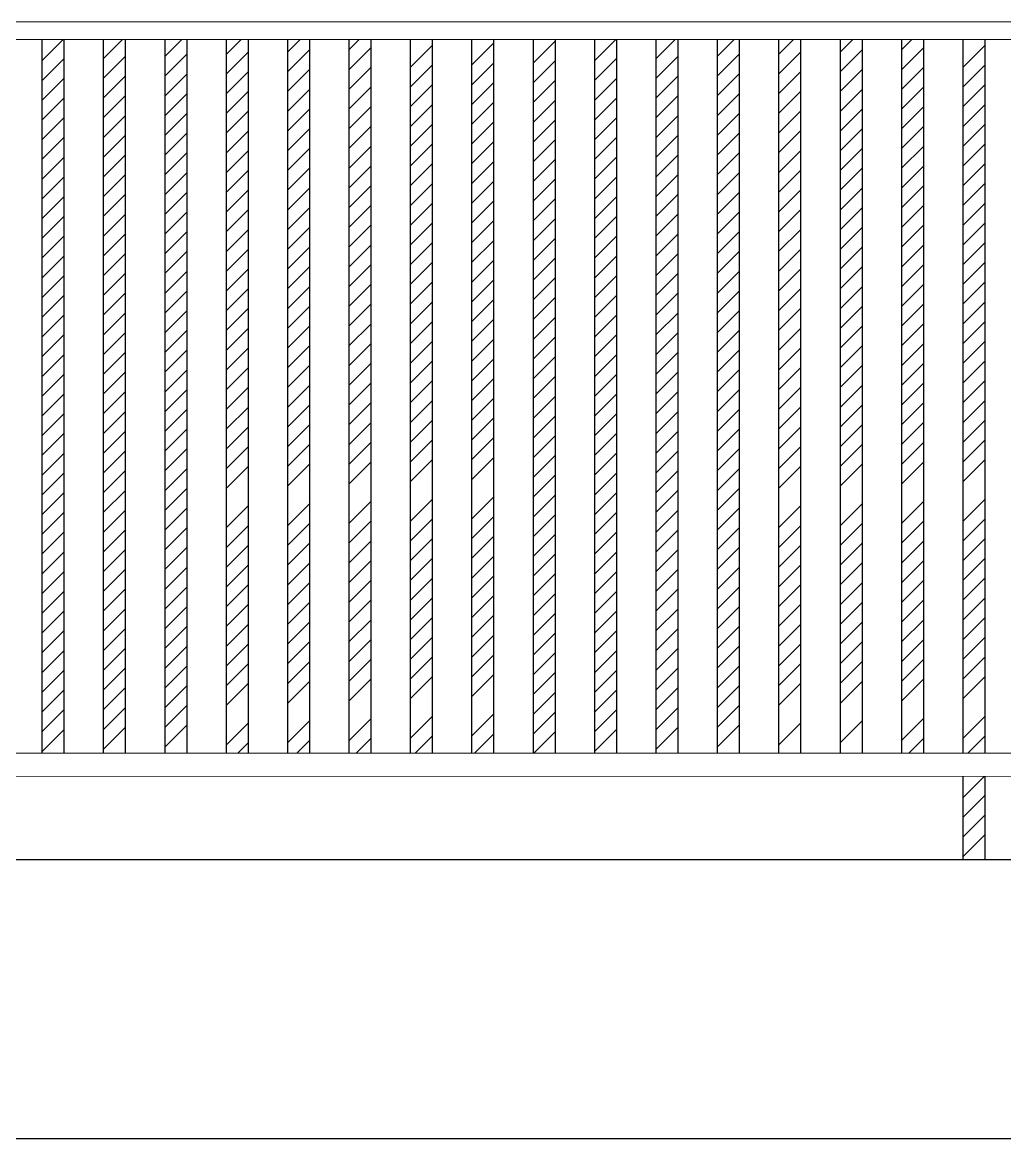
# Model space of a CAD drawing. Extents: x 104028 to 361637, y -78822 to 68782.
# Drawn here: x 319266 to 322786, y -65977 to -61977 of the extents above; entities that cross this region are included whole.
import ezdxf

# ---------------------------------------------------------------- set-up
doc = ezdxf.new("R2010")
doc.units = 0
doc.header["$LTSCALE"] = 1000
doc.header["$MEASUREMENT"] = 0
doc.set_wipeout_variables(frame=1)
doc.layers.add('GPSCOMMON', color=7, linetype='Continuous')
doc.layers.add('PUB_HATCH', color=8, linetype='Continuous')

# ---------------------------------------------------------------- blocks, each defined once
blk = doc.blocks.new('fawr')
blk.add_line((481240.6, 111811.9), (490240.6, 111811.9))
at = {"layer": 'GPSCOMMON'}
for p, q in [((483240.6, 113811.9), (488240.6, 113811.9)), ((483240.6, 112501.9), (488240.6, 112501.9)), ((483240.6, 112311.9), (488240.6, 112311.9))]:
    blk.add_line(p, q, dxfattribs=at)
for points in [[(490240.6, 113781.9), (490240.6, 113811.9), (481240.6, 113811.9), (481240.6, 113781.9), (488240.6, 113781.9)], [(484960.6, 112461.9), (484960.6, 113781.9), (484920.6, 113781.9), (484920.6, 112461.9)], [(485070.6, 112461.9), (485070.6, 113781.9), (485030.6, 113781.9), (485030.6, 112461.9)], [(485180.6, 112461.9), (485180.6, 113781.9), (485140.6, 113781.9), (485140.6, 112461.9)], [(485290.6, 112461.9), (485290.6, 113781.9), (485250.6, 113781.9), (485250.6, 112461.9)], [(485400.6, 112461.9), (485400.6, 113781.9), (485360.6, 113781.9), (485360.6, 112461.9)], [(485510.6, 112461.9), (485510.6, 113781.9), (485470.6, 113781.9), (485470.6, 112461.9)], [(485620.6, 112461.9), (485620.6, 113781.9), (485580.6, 113781.9), (485580.6, 112461.9)], [(485730.6, 112461.9), (485730.6, 113781.9), (485690.6, 113781.9), (485690.6, 112461.9)], [(485840.6, 112461.9), (485840.6, 113781.9), (485800.6, 113781.9), (485800.6, 112461.9)], [(485950.6, 112461.9), (485950.6, 113781.9), (485910.6, 113781.9), (485910.6, 112461.9)], [(486060.6, 112461.9), (486060.6, 113781.9), (486020.6, 113781.9), (486020.6, 112461.9)], [(486170.6, 112461.9), (486170.6, 113781.9), (486130.6, 113781.9), (486130.6, 112461.9)], [(486280.6, 112461.9), (486280.6, 113781.9), (486240.6, 113781.9), (486240.6, 112461.9)], [(486390.6, 112461.9), (486390.6, 113781.9), (486350.6, 113781.9), (486350.6, 112461.9)], [(486500.6, 112461.9), (486500.6, 113781.9), (486460.6, 113781.9), (486460.6, 112461.9)], [(486570.6, 112311.9), (486610.6, 112311.9), (486610.6, 113781.9), (486570.6, 113781.9), (486570.6, 112311.9)], [(488240.6, 112461.9), (488240.6, 112501.9), (483240.6, 112501.9), (483240.6, 112461.9), (488240.6, 112461.9)]]:
    blk.add_lwpolyline(points, dxfattribs=at)
at = {"layer": 'PUB_HATCH', "linetype": 'Continuous'}
for p, q in [((485470.6, 113762.4), (485510.6, 113802.4)), ((486460.6, 113762.4), (486500.6, 113802.4)), ((484920.6, 113742.7), (484960.6, 113782.7)), ((485030.6, 113746.6), (485070.6, 113786.6)), ((485140.6, 113750.5), (485180.6, 113790.5)), ((485250.6, 113754.5), (485290.6, 113794.5)), ((485360.6, 113758.4), (485400.6, 113798.4)), ((485910.6, 113742.7), (485950.6, 113782.7)), ((486020.6, 113746.7), (486060.6, 113786.7)), ((486130.6, 113750.6), (486170.6, 113790.6)), ((486240.6, 113754.5), (486280.6, 113794.5)), ((486350.6, 113758.5), (486390.6, 113798.5)), ((485360.6, 113723.1), (485400.6, 113763.1)), ((485470.6, 113727), (485510.6, 113767)), ((485580.6, 113730.9), (485620.6, 113770.9)), ((485690.6, 113734.9), (485730.6, 113774.9)), ((485800.6, 113738.8), (485840.6, 113778.8)), ((486350.6, 113723.1), (486390.6, 113763.1)), ((486460.6, 113727), (486500.6, 113767)), ((486570.6, 113731), (486610.6, 113771)), ((484920.6, 113707.3), (484960.6, 113747.3)), ((485030.6, 113711.3), (485070.6, 113751.3)), ((485140.6, 113715.2), (485180.6, 113755.2)), ((485250.6, 113719.1), (485290.6, 113759.1)), ((485800.6, 113703.4), (485840.6, 113743.4)), ((485910.6, 113707.4), (485950.6, 113747.4)), ((486020.6, 113711.3), (486060.6, 113751.3)), ((486130.6, 113715.2), (486170.6, 113755.2)), ((486240.6, 113719.2), (486280.6, 113759.2)), ((485250.6, 113683.8), (485290.6, 113723.8)), ((485360.6, 113687.7), (485400.6, 113727.7)), ((485470.6, 113691.6), (485510.6, 113731.6)), ((485580.6, 113695.6), (485620.6, 113735.6)), ((485690.6, 113699.5), (485730.6, 113739.5)), ((486240.6, 113683.8), (486280.6, 113723.8)), ((486350.6, 113687.8), (486390.6, 113727.8)), ((486460.6, 113691.7), (486500.6, 113731.7)), ((486570.6, 113695.6), (486610.6, 113735.6)), ((484920.6, 113672), (484960.6, 113712)), ((485030.6, 113675.9), (485070.6, 113715.9)), ((485140.6, 113679.8), (485180.6, 113719.8)), ((485580.6, 113660.2), (485620.6, 113700.2)), ((485690.6, 113664.2), (485730.6, 113704.2)), ((485800.6, 113668.1), (485840.6, 113708.1)), ((485910.6, 113672), (485950.6, 113712)), ((486020.6, 113676), (486060.6, 113716)), ((486130.6, 113679.9), (486170.6, 113719.9)), ((486570.6, 113660.3), (486610.6, 113700.3)), ((485030.6, 113640.5), (485070.6, 113680.5)), ((485140.6, 113644.5), (485180.6, 113684.5)), ((485250.6, 113648.4), (485290.6, 113688.4)), ((485360.6, 113652.4), (485400.6, 113692.4)), ((485470.6, 113656.3), (485510.6, 113696.3)), ((486020.6, 113640.6), (486060.6, 113680.6)), ((486130.6, 113644.5), (486170.6, 113684.5)), ((486240.6, 113648.5), (486280.6, 113688.5)), ((486350.6, 113652.4), (486390.6, 113692.4)), ((486460.6, 113656.3), (486500.6, 113696.3)), ((484920.6, 113636.6), (484960.6, 113676.6)), ((485470.6, 113620.9), (485510.6, 113660.9)), ((485580.6, 113624.9), (485620.6, 113664.9)), ((485690.6, 113628.8), (485730.6, 113668.8)), ((485800.6, 113632.7), (485840.6, 113672.7)), ((485910.6, 113636.7), (485950.6, 113676.7)), ((486460.6, 113621), (486500.6, 113661)), ((486570.6, 113624.9), (486610.6, 113664.9)), ((484920.6, 113601.3), (484960.6, 113641.3)), ((485030.6, 113605.2), (485070.6, 113645.2)), ((485140.6, 113609.1), (485180.6, 113649.1)), ((485250.6, 113613.1), (485290.6, 113653.1)), ((485360.6, 113617), (485400.6, 113657)), ((485910.6, 113601.3), (485950.6, 113641.3)), ((486020.6, 113605.2), (486060.6, 113645.2)), ((486130.6, 113609.2), (486170.6, 113649.2)), ((486240.6, 113613.1), (486280.6, 113653.1)), ((486350.6, 113617), (486390.6, 113657)), ((485360.6, 113581.6), (485400.6, 113621.6)), ((485470.6, 113585.6), (485510.6, 113625.6)), ((485580.6, 113589.5), (485620.6, 113629.5)), ((485690.6, 113593.4), (485730.6, 113633.4)), ((485800.6, 113597.4), (485840.6, 113637.4)), ((486350.6, 113581.7), (486390.6, 113621.7)), ((486460.6, 113585.6), (486500.6, 113625.6)), ((486570.6, 113589.6), (486610.6, 113629.6)), ((484920.6, 113565.9), (484960.6, 113605.9)), ((485030.6, 113569.8), (485070.6, 113609.8)), ((485140.6, 113573.8), (485180.6, 113613.8)), ((485250.6, 113577.7), (485290.6, 113617.7)), ((485800.6, 113562), (485840.6, 113602)), ((485910.6, 113566), (485950.6, 113606)), ((486020.6, 113569.9), (486060.6, 113609.9)), ((486130.6, 113573.8), (486170.6, 113613.8)), ((486240.6, 113577.8), (486280.6, 113617.8)), ((485250.6, 113542.4), (485290.6, 113582.4)), ((485360.6, 113546.3), (485400.6, 113586.3)), ((485470.6, 113550.2), (485510.6, 113590.2)), ((485580.6, 113554.2), (485620.6, 113594.2)), ((485690.6, 113558.1), (485730.6, 113598.1)), ((486240.6, 113542.4), (486280.6, 113582.4)), ((486350.6, 113546.3), (486390.6, 113586.3)), ((486460.6, 113550.3), (486500.6, 113590.3)), ((486570.6, 113554.2), (486610.6, 113594.2)), ((484920.6, 113530.5), (484960.6, 113570.5)), ((485030.6, 113534.5), (485070.6, 113574.5)), ((485140.6, 113538.4), (485180.6, 113578.4)), ((485690.6, 113522.7), (485730.6, 113562.7)), ((485800.6, 113526.7), (485840.6, 113566.7)), ((485910.6, 113530.6), (485950.6, 113570.6)), ((486020.6, 113534.5), (486060.6, 113574.5)), ((486130.6, 113538.5), (486170.6, 113578.5)), ((485140.6, 113503.1), (485180.6, 113543.1)), ((485250.6, 113507), (485290.6, 113547)), ((485360.6, 113510.9), (485400.6, 113550.9)), ((485470.6, 113514.9), (485510.6, 113554.9)), ((485580.6, 113518.8), (485620.6, 113558.8)), ((486130.6, 113503.1), (486170.6, 113543.1)), ((486240.6, 113507), (486280.6, 113547)), ((486350.6, 113511), (486390.6, 113551)), ((486460.6, 113514.9), (486500.6, 113554.9)), ((486570.6, 113518.8), (486610.6, 113558.8)), ((484920.6, 113495.2), (484960.6, 113535.2)), ((485030.6, 113499.1), (485070.6, 113539.1)), ((485580.6, 113483.4), (485620.6, 113523.4)), ((485690.6, 113487.4), (485730.6, 113527.4)), ((485800.6, 113491.3), (485840.6, 113531.3)), ((485910.6, 113495.2), (485950.6, 113535.2)), ((486020.6, 113499.2), (486060.6, 113539.2)), ((486570.6, 113483.5), (486610.6, 113523.5)), ((485030.6, 113463.8), (485070.6, 113503.8)), ((485140.6, 113467.7), (485180.6, 113507.7)), ((485250.6, 113471.6), (485290.6, 113511.6)), ((485360.6, 113475.6), (485400.6, 113515.6)), ((485470.6, 113479.5), (485510.6, 113519.5)), ((486020.6, 113463.8), (486060.6, 113503.8)), ((486130.6, 113467.8), (486170.6, 113507.8)), ((486240.6, 113471.7), (486280.6, 113511.7)), ((486350.6, 113475.6), (486390.6, 113515.6)), ((486460.6, 113479.6), (486500.6, 113519.6)), ((484920.6, 113459.8), (484960.6, 113499.8)), ((485360.6, 113440.2), (485400.6, 113480.2)), ((485470.6, 113444.2), (485510.6, 113484.2)), ((485580.6, 113448.1), (485620.6, 113488.1)), ((485690.6, 113452), (485730.6, 113492)), ((485800.6, 113456), (485840.6, 113496)), ((485910.6, 113459.9), (485950.6, 113499.9)), ((486350.6, 113440.3), (486390.6, 113480.3)), ((486460.6, 113444.2), (486500.6, 113484.2)), ((486570.6, 113448.1), (486610.6, 113488.1)), ((484920.6, 113424.5), (484960.6, 113464.5)), ((485030.6, 113428.4), (485070.6, 113468.4)), ((485140.6, 113432.4), (485180.6, 113472.4)), ((485250.6, 113436.3), (485290.6, 113476.3)), ((485800.6, 113420.6), (485840.6, 113460.6)), ((485910.6, 113424.5), (485950.6, 113464.5)), ((486020.6, 113428.5), (486060.6, 113468.5)), ((486130.6, 113432.4), (486170.6, 113472.4)), ((486240.6, 113436.3), (486280.6, 113476.3)), ((485250.6, 113400.9), (485290.6, 113440.9)), ((485360.6, 113404.9), (485400.6, 113444.9)), ((485470.6, 113408.8), (485510.6, 113448.8)), ((485580.6, 113412.7), (485620.6, 113452.7)), ((485690.6, 113416.7), (485730.6, 113456.7)), ((486240.6, 113401), (486280.6, 113441)), ((486350.6, 113404.9), (486390.6, 113444.9)), ((486460.6, 113408.8), (486500.6, 113448.8)), ((486570.6, 113412.8), (486610.6, 113452.8)), ((484920.6, 113389.1), (484960.6, 113429.1)), ((485030.6, 113393.1), (485070.6, 113433.1)), ((485140.6, 113397), (485180.6, 113437)), ((485690.6, 113381.3), (485730.6, 113421.3)), ((485800.6, 113385.2), (485840.6, 113425.2)), ((485910.6, 113389.2), (485950.6, 113429.2)), ((486020.6, 113393.1), (486060.6, 113433.1)), ((486130.6, 113397), (486170.6, 113437)), ((485140.6, 113361.6), (485180.6, 113401.6)), ((485250.6, 113365.6), (485290.6, 113405.6)), ((485360.6, 113369.5), (485400.6, 113409.5)), ((485470.6, 113373.4), (485510.6, 113413.4)), ((485580.6, 113377.4), (485620.6, 113417.4)), ((486130.6, 113361.7), (486170.6, 113401.7)), ((486240.6, 113365.6), (486280.6, 113405.6)), ((486350.6, 113369.6), (486390.6, 113409.6)), ((486460.6, 113373.5), (486500.6, 113413.5)), ((486570.6, 113377.4), (486610.6, 113417.4)), ((484920.6, 113353.8), (484960.6, 113393.8)), ((485030.6, 113357.7), (485070.6, 113397.7)), ((485580.6, 113342), (485620.6, 113382)), ((485690.6, 113346), (485730.6, 113386)), ((485800.6, 113349.9), (485840.6, 113389.9)), ((485910.6, 113353.8), (485950.6, 113393.8)), ((486020.6, 113357.8), (486060.6, 113397.8)), ((486570.6, 113342.1), (486610.6, 113382.1)), ((485030.6, 113322.4), (485070.6, 113362.4)), ((485140.6, 113326.3), (485180.6, 113366.3)), ((485250.6, 113330.2), (485290.6, 113370.2)), ((485360.6, 113334.2), (485400.6, 113374.2)), ((485470.6, 113338.1), (485510.6, 113378.1)), ((486020.6, 113322.4), (486060.6, 113362.4)), ((486130.6, 113326.3), (486170.6, 113366.3)), ((486240.6, 113330.3), (486280.6, 113370.3)), ((486350.6, 113334.2), (486390.6, 113374.2)), ((486460.6, 113338.1), (486500.6, 113378.1)), ((484920.6, 113318.4), (484960.6, 113358.4)), ((485470.6, 113302.7), (485510.6, 113342.7)), ((485580.6, 113306.7), (485620.6, 113346.7)), ((485690.6, 113310.6), (485730.6, 113350.6)), ((485800.6, 113314.5), (485840.6, 113354.5)), ((485910.6, 113318.5), (485950.6, 113358.5)), ((486460.6, 113302.8), (486500.6, 113342.8)), ((486570.6, 113306.7), (486610.6, 113346.7)), ((484920.6, 113283.1), (484960.6, 113323.1)), ((485030.6, 113287), (485070.6, 113327)), ((485140.6, 113290.9), (485180.6, 113330.9)), ((485250.6, 113294.9), (485290.6, 113334.9)), ((485360.6, 113298.8), (485400.6, 113338.8)), ((485910.6, 113283.1), (485950.6, 113323.1)), ((486020.6, 113287), (486060.6, 113327)), ((486130.6, 113291), (486170.6, 113331)), ((486240.6, 113294.9), (486280.6, 113334.9)), ((486350.6, 113298.8), (486390.6, 113338.8)), ((485360.6, 113263.4), (485400.6, 113303.4)), ((485470.6, 113267.4), (485510.6, 113307.4)), ((485580.6, 113271.3), (485620.6, 113311.3)), ((485690.6, 113275.2), (485730.6, 113315.2)), ((485800.6, 113279.2), (485840.6, 113319.2)), ((486350.6, 113263.5), (486390.6, 113303.5)), ((486460.6, 113267.4), (486500.6, 113307.4)), ((486570.6, 113271.4), (486610.6, 113311.4)), ((484920.6, 113247.7), (484960.6, 113287.7)), ((485030.6, 113251.6), (485070.6, 113291.6)), ((485140.6, 113255.6), (485180.6, 113295.6)), ((485250.6, 113259.5), (485290.6, 113299.5)), ((485800.6, 113243.8), (485840.6, 113283.8)), ((485910.6, 113247.8), (485950.6, 113287.8)), ((486020.6, 113251.7), (486060.6, 113291.7)), ((486130.6, 113255.6), (486170.6, 113295.6)), ((486240.6, 113259.6), (486280.6, 113299.6)), ((485140.6, 113220.2), (485180.6, 113260.2)), ((485250.6, 113224.2), (485290.6, 113264.2)), ((485360.6, 113228.1), (485400.6, 113268.1)), ((485470.6, 113232), (485510.6, 113272)), ((485580.6, 113236), (485620.6, 113276)), ((485690.6, 113239.9), (485730.6, 113279.9)), ((486130.6, 113220.3), (486170.6, 113260.3)), ((486240.6, 113224.2), (486280.6, 113264.2)), ((486350.6, 113228.1), (486390.6, 113268.1)), ((486460.6, 113232.1), (486500.6, 113272.1)), ((486570.6, 113236), (486610.6, 113276)), ((484920.6, 113212.4), (484960.6, 113252.4)), ((485030.6, 113216.3), (485070.6, 113256.3)), ((485580.6, 113200.6), (485620.6, 113240.6)), ((485690.6, 113204.5), (485730.6, 113244.5)), ((485800.6, 113208.5), (485840.6, 113248.5)), ((485910.6, 113212.4), (485950.6, 113252.4)), ((486020.6, 113216.3), (486060.6, 113256.3)), ((486570.6, 113200.6), (486610.6, 113240.6)), ((485030.6, 113180.9), (485070.6, 113220.9)), ((485140.6, 113184.9), (485180.6, 113224.9)), ((485250.6, 113188.8), (485290.6, 113228.8)), ((485360.6, 113192.7), (485400.6, 113232.7)), ((485470.6, 113196.7), (485510.6, 113236.7)), ((486020.6, 113181), (486060.6, 113221)), ((486130.6, 113184.9), (486170.6, 113224.9)), ((486240.6, 113188.8), (486280.6, 113228.8)), ((486350.6, 113192.8), (486390.6, 113232.8)), ((486460.6, 113196.7), (486500.6, 113236.7)), ((484920.6, 113177), (484960.6, 113217)), ((485470.6, 113161.3), (485510.6, 113201.3)), ((485580.6, 113165.2), (485620.6, 113205.2)), ((485690.6, 113169.2), (485730.6, 113209.2)), ((485800.6, 113173.1), (485840.6, 113213.1)), ((485910.6, 113177), (485950.6, 113217)), ((486460.6, 113161.4), (486500.6, 113201.4)), ((486570.6, 113165.3), (486610.6, 113205.3)), ((484920.6, 113141.6), (484960.6, 113181.6)), ((485030.6, 113145.6), (485070.6, 113185.6)), ((485140.6, 113149.5), (485180.6, 113189.5)), ((485250.6, 113153.4), (485290.6, 113193.4)), ((485360.6, 113157.4), (485400.6, 113197.4)), ((485910.6, 113141.7), (485950.6, 113181.7)), ((486020.6, 113145.6), (486060.6, 113185.6)), ((486130.6, 113149.6), (486170.6, 113189.6)), ((486240.6, 113153.5), (486280.6, 113193.5)), ((486350.6, 113157.4), (486390.6, 113197.4)), ((485360.6, 113122), (485400.6, 113162)), ((485470.6, 113126), (485510.6, 113166)), ((485580.6, 113129.9), (485620.6, 113169.9)), ((485690.6, 113133.8), (485730.6, 113173.8)), ((485800.6, 113137.8), (485840.6, 113177.8)), ((486350.6, 113122.1), (486390.6, 113162.1)), ((486460.6, 113126), (486500.6, 113166)), ((486570.6, 113129.9), (486610.6, 113169.9)), ((484920.6, 113106.3), (484960.6, 113146.3)), ((485030.6, 113110.2), (485070.6, 113150.2)), ((485140.6, 113114.2), (485180.6, 113154.2)), ((485250.6, 113118.1), (485290.6, 113158.1)), ((485800.6, 113102.4), (485840.6, 113142.4)), ((485910.6, 113106.3), (485950.6, 113146.3)), ((486020.6, 113110.3), (486060.6, 113150.3)), ((486130.6, 113114.2), (486170.6, 113154.2)), ((486240.6, 113118.1), (486280.6, 113158.1)), ((485250.6, 113082.7), (485290.6, 113122.7)), ((485360.6, 113086.7), (485400.6, 113126.7)), ((485470.6, 113090.6), (485510.6, 113130.6)), ((485580.6, 113094.5), (485620.6, 113134.5)), ((485690.6, 113098.5), (485730.6, 113138.5)), ((486240.6, 113082.8), (486280.6, 113122.8)), ((486350.6, 113086.7), (486390.6, 113126.7)), ((486460.6, 113090.6), (486500.6, 113130.6)), ((486570.6, 113094.6), (486610.6, 113134.6)), ((484920.6, 113070.9), (484960.6, 113110.9)), ((485030.6, 113074.9), (485070.6, 113114.9)), ((485140.6, 113078.8), (485180.6, 113118.8)), ((485690.6, 113063.1), (485730.6, 113103.1)), ((485800.6, 113067), (485840.6, 113107)), ((485910.6, 113071), (485950.6, 113111)), ((486020.6, 113074.9), (486060.6, 113114.9)), ((486130.6, 113078.8), (486170.6, 113118.8)), ((485140.6, 113043.4), (485180.6, 113083.4)), ((485250.6, 113047.4), (485290.6, 113087.4)), ((485360.6, 113051.3), (485400.6, 113091.3)), ((485470.6, 113055.2), (485510.6, 113095.2)), ((485580.6, 113059.2), (485620.6, 113099.2)), ((486130.6, 113043.5), (486170.6, 113083.5)), ((486240.6, 113047.4), (486280.6, 113087.4)), ((486350.6, 113051.4), (486390.6, 113091.4)), ((486460.6, 113055.3), (486500.6, 113095.3)), ((486570.6, 113059.2), (486610.6, 113099.2)), ((484920.6, 113035.6), (484960.6, 113075.6)), ((485030.6, 113039.5), (485070.6, 113079.5)), ((485580.6, 113023.8), (485620.6, 113063.8)), ((485690.6, 113027.8), (485730.6, 113067.8)), ((485800.6, 113031.7), (485840.6, 113071.7)), ((485910.6, 113035.6), (485950.6, 113075.6)), ((486020.6, 113039.6), (486060.6, 113079.6)), ((486570.6, 113023.9), (486610.6, 113063.9)), ((484920.6, 113000.2), (484960.6, 113040.2)), ((485030.6, 113004.2), (485070.6, 113044.2)), ((485140.6, 113008.1), (485180.6, 113048.1)), ((485250.6, 113012), (485290.6, 113052)), ((485360.6, 113016), (485400.6, 113056)), ((485470.6, 113019.9), (485510.6, 113059.9)), ((485910.6, 113000.3), (485950.6, 113040.3)), ((486020.6, 113004.2), (486060.6, 113044.2)), ((486130.6, 113008.1), (486170.6, 113048.1)), ((486240.6, 113012.1), (486280.6, 113052.1)), ((486350.6, 113016), (486390.6, 113056)), ((486460.6, 113019.9), (486500.6, 113059.9)), ((485360.6, 112980.6), (485400.6, 113020.6)), ((485470.6, 112984.5), (485510.6, 113024.5)), ((485580.6, 112988.5), (485620.6, 113028.5)), ((485690.6, 112992.4), (485730.6, 113032.4)), ((485800.6, 112996.3), (485840.6, 113036.3)), ((486350.6, 112980.6), (486390.6, 113020.6)), ((486460.6, 112984.6), (486500.6, 113024.6)), ((486570.6, 112988.5), (486610.6, 113028.5)), ((484920.6, 112964.9), (484960.6, 113004.9)), ((485030.6, 112968.8), (485070.6, 113008.8)), ((485140.6, 112972.7), (485180.6, 113012.7)), ((485250.6, 112976.7), (485290.6, 113016.7)), ((485800.6, 112961), (485840.6, 113001)), ((485910.6, 112964.9), (485950.6, 113004.9)), ((486020.6, 112968.8), (486060.6, 113008.8)), ((486130.6, 112972.8), (486170.6, 113012.8)), ((486240.6, 112976.7), (486280.6, 113016.7)), ((484920.6, 112929.5), (484960.6, 112969.5)), ((485030.6, 112933.4), (485070.6, 112973.4)), ((485140.6, 112937.4), (485180.6, 112977.4)), ((485690.6, 112921.7), (485730.6, 112961.7)), ((485800.6, 112925.6), (485840.6, 112965.6)), ((485910.6, 112929.6), (485950.6, 112969.6)), ((486020.6, 112933.5), (486060.6, 112973.5)), ((486130.6, 112937.4), (486170.6, 112977.4)), ((485140.6, 112902), (485180.6, 112942)), ((485250.6, 112906), (485290.6, 112946)), ((485360.6, 112909.9), (485400.6, 112949.9)), ((485470.6, 112913.8), (485510.6, 112953.8)), ((485580.6, 112917.8), (485620.6, 112957.8)), ((486130.6, 112902.1), (486170.6, 112942.1)), ((486240.6, 112906), (486280.6, 112946)), ((486350.6, 112909.9), (486390.6, 112949.9)), ((486460.6, 112913.9), (486500.6, 112953.9)), ((486570.6, 112917.8), (486610.6, 112957.8)), ((484920.6, 112894.2), (484960.6, 112934.2)), ((485030.6, 112898.1), (485070.6, 112938.1)), ((485580.6, 112882.4), (485620.6, 112922.4)), ((485690.6, 112886.3), (485730.6, 112926.3)), ((485800.6, 112890.3), (485840.6, 112930.3)), ((485910.6, 112894.2), (485950.6, 112934.2)), ((486020.6, 112898.1), (486060.6, 112938.1)), ((486570.6, 112882.5), (486610.6, 112922.5)), ((485030.6, 112862.7), (485070.6, 112902.7)), ((485140.6, 112866.7), (485180.6, 112906.7)), ((485250.6, 112870.6), (485290.6, 112910.6)), ((485360.6, 112874.5), (485400.6, 112914.5)), ((485470.6, 112878.5), (485510.6, 112918.5)), ((486020.6, 112862.8), (486060.6, 112902.8)), ((486130.6, 112866.7), (486170.6, 112906.7)), ((486240.6, 112870.6), (486280.6, 112910.6)), ((486350.6, 112874.6), (486390.6, 112914.6)), ((486460.6, 112878.5), (486500.6, 112918.5)), ((484920.6, 112858.8), (484960.6, 112898.8)), ((485470.6, 112843.1), (485510.6, 112883.1)), ((485580.6, 112847), (485620.6, 112887)), ((485690.6, 112851), (485730.6, 112891)), ((485800.6, 112854.9), (485840.6, 112894.9)), ((485910.6, 112858.8), (485950.6, 112898.8)), ((486460.6, 112843.2), (486500.6, 112883.2)), ((486570.6, 112847.1), (486610.6, 112887.1)), ((484920.6, 112823.4), (484960.6, 112863.4)), ((485030.6, 112827.4), (485070.6, 112867.4)), ((485140.6, 112831.3), (485180.6, 112871.3)), ((485250.6, 112835.2), (485290.6, 112875.2)), ((485360.6, 112839.2), (485400.6, 112879.2)), ((485910.6, 112823.5), (485950.6, 112863.5)), ((486020.6, 112827.4), (486060.6, 112867.4)), ((486130.6, 112831.4), (486170.6, 112871.4)), ((486240.6, 112835.3), (486280.6, 112875.3)), ((486350.6, 112839.2), (486390.6, 112879.2)), ((485360.6, 112803.8), (485400.6, 112843.8)), ((485470.6, 112807.8), (485510.6, 112847.8)), ((485580.6, 112811.7), (485620.6, 112851.7)), ((485690.6, 112815.6), (485730.6, 112855.6)), ((485800.6, 112819.6), (485840.6, 112859.6)), ((486350.6, 112803.9), (486390.6, 112843.9)), ((486460.6, 112807.8), (486500.6, 112847.8)), ((486570.6, 112811.7), (486610.6, 112851.7)), ((484920.6, 112788.1), (484960.6, 112828.1)), ((485030.6, 112792), (485070.6, 112832)), ((485140.6, 112796), (485180.6, 112836)), ((485250.6, 112799.9), (485290.6, 112839.9)), ((485690.6, 112780.3), (485730.6, 112820.3)), ((485800.6, 112784.2), (485840.6, 112824.2)), ((485910.6, 112788.1), (485950.6, 112828.1)), ((486020.6, 112792.1), (486060.6, 112832.1)), ((486130.6, 112796), (486170.6, 112836)), ((486240.6, 112799.9), (486280.6, 112839.9)), ((485140.6, 112760.6), (485180.6, 112800.6)), ((485250.6, 112764.5), (485290.6, 112804.5)), ((485360.6, 112768.5), (485400.6, 112808.5)), ((485470.6, 112772.4), (485510.6, 112812.4)), ((485580.6, 112776.3), (485620.6, 112816.3)), ((486130.6, 112760.6), (486170.6, 112800.6)), ((486240.6, 112764.6), (486280.6, 112804.6)), ((486350.6, 112768.5), (486390.6, 112808.5)), ((486460.6, 112772.5), (486500.6, 112812.5)), ((486570.6, 112776.4), (486610.6, 112816.4)), ((484920.6, 112752.7), (484960.6, 112792.7)), ((485030.6, 112756.7), (485070.6, 112796.7)), ((485580.6, 112741), (485620.6, 112781)), ((485690.6, 112744.9), (485730.6, 112784.9)), ((485800.6, 112748.8), (485840.6, 112788.8)), ((485910.6, 112752.8), (485950.6, 112792.8)), ((486020.6, 112756.7), (486060.6, 112796.7)), ((486570.6, 112741), (486610.6, 112781)), ((485030.6, 112721.3), (485070.6, 112761.3)), ((485140.6, 112725.2), (485180.6, 112765.2)), ((485250.6, 112729.2), (485290.6, 112769.2)), ((485360.6, 112733.1), (485400.6, 112773.1)), ((485470.6, 112737), (485510.6, 112777)), ((486020.6, 112721.4), (486060.6, 112761.4)), ((486130.6, 112725.3), (486170.6, 112765.3)), ((486240.6, 112729.2), (486280.6, 112769.2)), ((486350.6, 112733.2), (486390.6, 112773.2)), ((486460.6, 112737.1), (486500.6, 112777.1)), ((484920.6, 112717.4), (484960.6, 112757.4)), ((485470.6, 112701.7), (485510.6, 112741.7)), ((485580.6, 112705.6), (485620.6, 112745.6)), ((485690.6, 112709.6), (485730.6, 112749.6)), ((485800.6, 112713.5), (485840.6, 112753.5)), ((485910.6, 112717.4), (485950.6, 112757.4)), ((486460.6, 112701.7), (486500.6, 112741.7)), ((486570.6, 112705.7), (486610.6, 112745.7)), ((484920.6, 112682), (484960.6, 112722)), ((485030.6, 112686), (485070.6, 112726)), ((485140.6, 112689.9), (485180.6, 112729.9)), ((485250.6, 112693.8), (485290.6, 112733.8)), ((485360.6, 112697.8), (485400.6, 112737.8)), ((485910.6, 112682.1), (485950.6, 112722.1)), ((486020.6, 112686), (486060.6, 112726)), ((486130.6, 112689.9), (486170.6, 112729.9)), ((486240.6, 112693.9), (486280.6, 112733.9)), ((486350.6, 112697.8), (486390.6, 112737.8)), ((485360.6, 112662.4), (485400.6, 112702.4)), ((485470.6, 112666.3), (485510.6, 112706.3)), ((485580.6, 112670.3), (485620.6, 112710.3)), ((485690.6, 112674.2), (485730.6, 112714.2)), ((485800.6, 112678.1), (485840.6, 112718.1)), ((486350.6, 112662.5), (486390.6, 112702.5)), ((486460.6, 112666.4), (486500.6, 112706.4)), ((486570.6, 112670.3), (486610.6, 112710.3)), ((484920.6, 112646.7), (484960.6, 112686.7)), ((485030.6, 112650.6), (485070.6, 112690.6)), ((485140.6, 112654.5), (485180.6, 112694.5)), ((485250.6, 112658.5), (485290.6, 112698.5)), ((485800.6, 112642.8), (485840.6, 112682.8)), ((485910.6, 112646.7), (485950.6, 112686.7)), ((486020.6, 112650.6), (486060.6, 112690.6)), ((486130.6, 112654.6), (486170.6, 112694.6)), ((486240.6, 112658.5), (486280.6, 112698.5)), ((485250.6, 112623.1), (485290.6, 112663.1)), ((485360.6, 112627), (485400.6, 112667)), ((485470.6, 112631), (485510.6, 112671)), ((485580.6, 112634.9), (485620.6, 112674.9)), ((485690.6, 112638.8), (485730.6, 112678.8)), ((486240.6, 112623.2), (486280.6, 112663.2)), ((486350.6, 112627.1), (486390.6, 112667.1)), ((486460.6, 112631), (486500.6, 112671)), ((486570.6, 112635), (486610.6, 112675)), ((484920.6, 112611.3), (484960.6, 112651.3)), ((485030.6, 112615.2), (485070.6, 112655.2)), ((485140.6, 112619.2), (485180.6, 112659.2)), ((485690.6, 112603.5), (485730.6, 112643.5)), ((485800.6, 112607.4), (485840.6, 112647.4)), ((485910.6, 112611.4), (485950.6, 112651.4)), ((486020.6, 112615.3), (486060.6, 112655.3)), ((486130.6, 112619.2), (486170.6, 112659.2)), ((485140.6, 112583.8), (485180.6, 112623.8)), ((485250.6, 112587.8), (485290.6, 112627.8)), ((485360.6, 112591.7), (485400.6, 112631.7)), ((485470.6, 112595.6), (485510.6, 112635.6)), ((485580.6, 112599.6), (485620.6, 112639.6)), ((486130.6, 112583.9), (486170.6, 112623.9)), ((486240.6, 112587.8), (486280.6, 112627.8)), ((486350.6, 112591.7), (486390.6, 112631.7)), ((486460.6, 112595.7), (486500.6, 112635.7)), ((486570.6, 112599.6), (486610.6, 112639.6)), ((484920.6, 112576), (484960.6, 112616)), ((485030.6, 112579.9), (485070.6, 112619.9)), ((485800.6, 112572.1), (485840.6, 112612.1)), ((485910.6, 112576), (485950.6, 112616)), ((486020.6, 112579.9), (486060.6, 112619.9)), ((484920.6, 112540.6), (484960.6, 112580.6)), ((485030.6, 112544.5), (485070.6, 112584.5)), ((485140.6, 112548.5), (485180.6, 112588.5)), ((485910.6, 112540.6), (485950.6, 112580.6)), ((486020.6, 112544.6), (486060.6, 112584.6)), ((486130.6, 112548.5), (486170.6, 112588.5)), ((485360.6, 112521), (485400.6, 112561)), ((485470.6, 112524.9), (485510.6, 112564.9)), ((485580.6, 112528.8), (485620.6, 112568.8)), ((485690.6, 112532.8), (485730.6, 112572.8)), ((485800.6, 112536.7), (485840.6, 112576.7)), ((486350.6, 112521), (486390.6, 112561)), ((486460.6, 112525), (486500.6, 112565)), ((486570.6, 112528.9), (486610.6, 112568.9)), ((484920.6, 112505.2), (484960.6, 112545.2)), ((485030.6, 112509.2), (485070.6, 112549.2)), ((485140.6, 112513.1), (485180.6, 112553.1)), ((485250.6, 112517), (485290.6, 112557)), ((485800.6, 112501.4), (485840.6, 112541.4)), ((485910.6, 112505.3), (485950.6, 112545.3)), ((486020.6, 112509.2), (486060.6, 112549.2)), ((486130.6, 112513.2), (486170.6, 112553.2)), ((486240.6, 112517.1), (486280.6, 112557.1)), ((485250.6, 112481.7), (485290.6, 112521.7)), ((485360.6, 112485.6), (485400.6, 112525.6)), ((485470.6, 112489.6), (485510.6, 112529.6)), ((485580.6, 112493.5), (485620.6, 112533.5)), ((485690.6, 112497.4), (485730.6, 112537.4)), ((486460.6, 112489.6), (486500.6, 112529.6)), ((486570.6, 112493.5), (486610.6, 112533.5)), ((486570.6, 112422.8), (486610.6, 112462.8)), ((486570.6, 112387.5), (486610.6, 112427.5)), ((486570.6, 112352.1), (486610.6, 112392.1)), ((486570.6, 112316.8), (486610.6, 112356.8))]:
    blk.add_line(p, q, dxfattribs=at)
for points in [[(483240.6, 113781.9), (488240.6, 113781.9), (488240.6, 113811.9), (483240.6, 113811.9)], [(483240.6, 112461.9), (488240.6, 112461.9), (488240.6, 112501.9), (483240.6, 112501.9)]]:
    blk.add_wipeout(points)

msp = doc.modelspace()

# ---------------------------------------------------------------- block references
at = {"xscale": 2, "yscale": 2, "zscale": 2}
msp.add_blockref('fawr', (-650505.6, -289600.3), dxfattribs=at)

doc.saveas('drawing.dxf')
